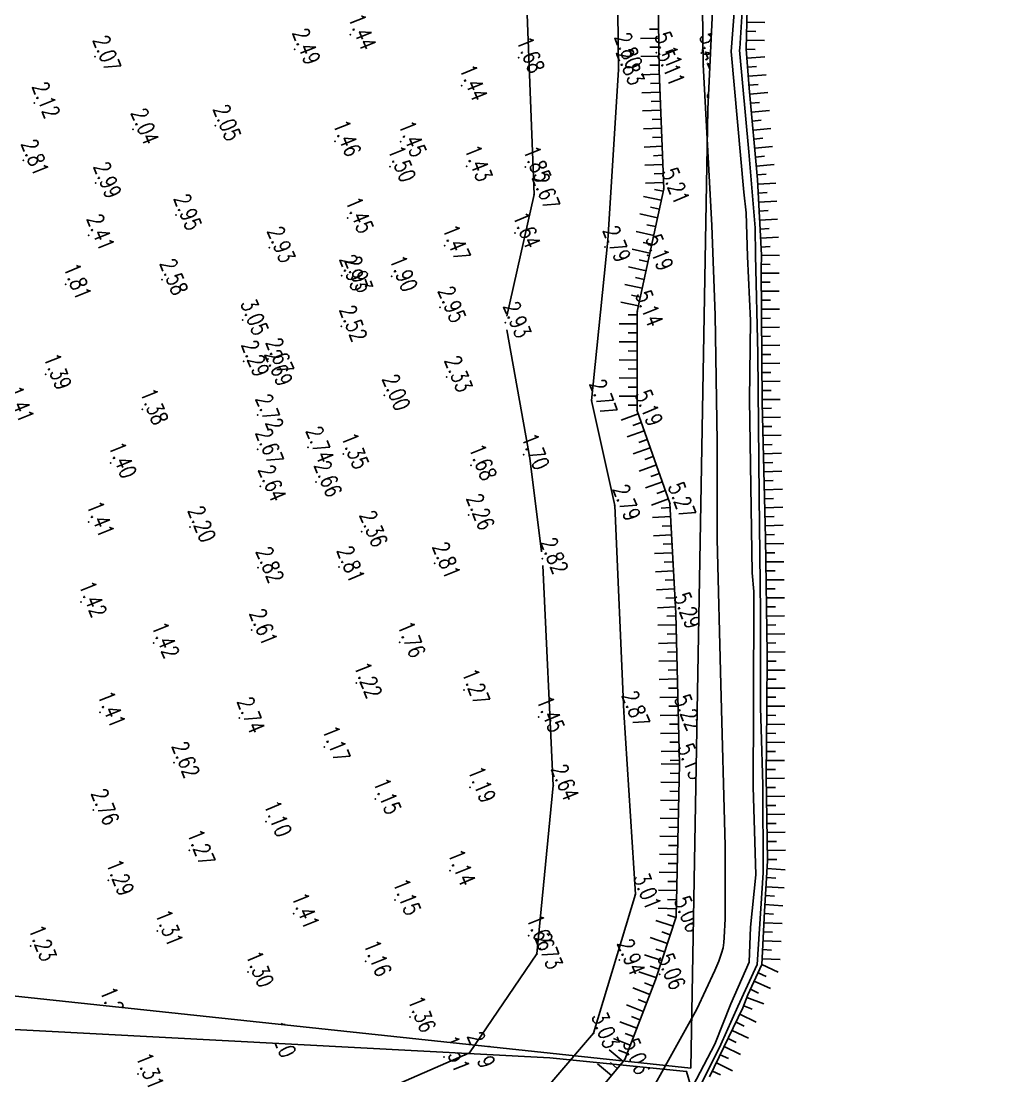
# Model space of a CAD drawing. Header units: millimetres. Extents: x 405522 to 410309, y 2303080 to 2310223.
# Drawn here: x 407373.1 to 407481.1, y 2306518.6 to 2306635.5 of the extents above; entities that cross this region are included whole.
import ezdxf
from ezdxf.enums import TextEntityAlignment as Align
from ezdxf.xclip import XClip

# ---------------------------------------------------------------- set-up
doc = ezdxf.new("R2010")
doc.units = ezdxf.units.MM
doc.header["$LTSCALE"] = 10
doc.header["$MEASUREMENT"] = 0
doc.header["$XCLIPFRAME"] = 0
doc.layers.get('Defpoints').update_dxf_attribs({"linetype": 'CONTINUOUS'})
for name, color, linetype in [('caodo', 7, 'CONTINUOUS'), ('De', 5, 'CONTINUOUS'), ('DIM', 4, 'CONTINUOUS'), ('w', 8, 'CONTINUOUS')]:
    doc.layers.add(name, color=color, linetype=linetype)
doc.styles.add('Dien', font='simplex.shx', dxfattribs={"width": 0.75})
doc.styles.add('txt', font='romans.shx', dxfattribs={"height": 0.2})
doc.dimstyles.new('D6.7', dxfattribs={"dimscale": 6.7, "dimtxt": 1.5, "dimasz": 2, "dimexe": 1.5, "dimexo": 0.5, "dimgap": 1, "dimtad": 1, "dimdec": 0, "dimdsep": 46, "dimtxsty": 'Dien', "dimcen": 1, "dimclrd": 256, "dimclre": 256, "dimclrt": 7, "dimaunit": 1, "dimadec": 3, "dimazin": 0, "dimtfac": 1, "dimtdec": 0, "dimtmove": 1, "dimatfit": 0, "dimfxl": 1, "dimtolj": 1, "dimtzin": 0, "dimlwe": -1, "dimarcsym": 0})

# ---------------------------------------------------------------- blocks, each defined once
blk = doc.blocks.new('*D6')
at = {"layer": 'Defpoints', "color": 0, "linetype": 'Continuous'}
for p in [(408519.48, 2306591.77), (407115.96, 2305987.3), (407150.7, 2305900.97)]:
    blk.add_point(p, dxfattribs=at)
at = {"layer": 'DIM', "linetype": 'Continuous'}
for p, q in [((408520.73, 2306588.66), (408571.73, 2306461.93)), ((407117.22, 2305984.19), (407154.45, 2305891.65))]:
    blk.add_line(p, q, dxfattribs=at)
at = {"layer": 'DIM', "linetype": 'Continuous', "lineweight": -2}
blk.add_line((408555.54, 2306466.25), (407163.13, 2305905.97), dxfattribs=at)
at = {"layer": 'DIM', "linetype": 'Continuous'}
for points in [[(408554.71, 2306468.33), (408556.38, 2306464.18), (408567.98, 2306471.26)], [(407162.3, 2305908.04), (407163.97, 2305903.9), (407150.7, 2305900.97)]]:
    blk.add_solid(points, dxfattribs=at)
at = {"layer": 'DIM', "color": 7, "linetype": 'Continuous', "insert": (407854.96, 2306196.99), "char_height": 10.05, "attachment_point": 5, "rotation": 21.9189, "style": 'Dien'}
blk.add_mtext('\\A1;1528', dxfattribs=at)
blk = doc.blocks.new('20')
at = {"layer": 'caodo', "color": 8, "linetype": 'Continuous'}
for p in [(-197.98, -674.51, -0.88), (-204.18, -676.13, 0.17), (-168.47, -676.62, 0.48), (-164.06, -676.5, 2.79), (-159.09, -676.54, 2.93), (-226.31, -676.92, -0.25), (-179.34, -677.06, -0.64), (-158.87, -677.8, 2.92), (-168.26, -678.4, 0.51), (-163.77, -678.47, 2.79), (-185.64, -680.15, -0.88), (-233.05, -682.08, -0.2), (-222.09, -684.99, -0.28), (-212.98, -684.58, -0.27), (-199.68, -686.31, -0.86), (-192.41, -686.37, -0.87), (-234.27, -688.43, 0.49), (-193.6, -689.14, -0.82), (-185.11, -689.08, -0.89), (-178.6, -689.18, -0.47), (-226.24, -690.94, 0.67), (-163.25, -691.58, 2.89), (-177.62, -692.2, 0.35), (-217.34, -694.5, 0.63), (-198.3, -694.82, -0.87), (-226.99, -696.73, 0.09), (-179.75, -696.48, -0.68), (-187.55, -697.9, -0.85), (-206.97, -698.09, 0.61), (-169.77, -698.02, 0.47), (-165.05, -698.96, 2.87), (-198.96, -701.21, 0.61), (-198.38, -701.39, 0.61), (-193.41, -701.29, -0.42), (-229.57, -702.17, -0.51), (-218.88, -701.67, 0.26), (-188.05, -704.72, 0.63), (-209.94, -706.13, 0.73), (-166.18, -705.17, 2.82), (-198.98, -706.83, 0.2), (-180.81, -706.42, 0.61), (-209.84, -710.71, -0.03), (-207.14, -710.45, 0.35), (-207.27, -711.75, 0.37), (-231.76, -712.16, -0.93), (-187.32, -712.43, 0.01), (-194.22, -714.48, -0.32), (-171.26, -715.03, 0.45), (-221.06, -716.04, -0.94), (-166.21, -716.19, 2.87), (-208.27, -716.67, 0.4), (-208.28, -720.47, 0.35), (-202.69, -720.25, 0.42), (-198.79, -720.96, -0.97), (-178.79, -721.03, -0.62), (-224.56, -721.98, -0.92), (-184.63, -722.22, -0.64), (-207.97, -724.54, 0.32), (-201.79, -724.06, 0.34), (-168.68, -726.69, 0.47), (-162.56, -726.43, 2.95), (-184.89, -727.72, -0.06), (-227.01, -728.52, -0.91), (-215.78, -729.07, -0.12), (-196.74, -729.58, 0.04), (-176.7, -732.58, 0.5), (-208.23, -733.59, 0.5), (-199.26, -733.51, 0.49), (-188.66, -733.08, 0.49), (-227.86, -737.39, -0.9), (-161.92, -738.64, 2.97), (-208.95, -740.47, 0.29), (-219.81, -741.93, -0.9), (-192.54, -741.85, -0.56), (-197.35, -746.36, -1.1), (-185.4, -747.12, -1.05), (-225.77, -749.6, -0.91), (-210.32, -750.25, 0.42), (-177.11, -750.14, -0.87), (-167.67, -749.57, 0.55), (-161.86, -749.95, 2.9), (-200.87, -753.44, -1.15), (-217.56, -755.19, 0.3), (-161.52, -755.37, 2.83), (-184.73, -757.93, -1.13), (-175.5, -757.71, 0.32), (-195.22, -759.23, -1.17), (-226.5, -760.42, 0.44), (-207.35, -761.72, -1.22), (-215.86, -764.91, -1.05), (-186.96, -767.14, -1.18), (-224.84, -768.24, -1.03), (-193.05, -770.4, -1.17), (-166.4, -769.77, 0.69), (-204.28, -771.93, -0.91), (-161.88, -772.29, 2.74), (-219.4, -773.83, -1.01), (-178.22, -774.35, -0.66), (-233.45, -775.51, -1.09), (-196.29, -777.19, -1.16), (-177.32, -776.39, 0.41), (-168.17, -777.05, 0.62), (-209.36, -778.39, -1.02), (-163.71, -778.66, 2.74), (-191.39, -783.38, -0.96), (-171.03, -785.17, 0.71), (-187.61, -787.79, -0.81), (-167.57, -788.07, 2.74), (-221.53, -789.68, -1.01)]:
    blk.add_point(p, dxfattribs=at)
at = {"layer": 'caodo', "color": 8, "linetype": 'Continuous', "style": 'txt', "width": 0.75}
for s, p in [('1.44', (-197.48, -674.51, -0.88)), ('2.49', (-203.68, -676.13, 0.17)), ('2.80', (-167.97, -676.62, 0.48)), ('5.11', (-163.56, -676.5, 2.79)), ('5.25', (-158.59, -676.54, 2.93)), ('2.07', (-225.81, -676.92, -0.25)), ('1.68', (-178.84, -677.06, -0.64)), ('5.24', (-158.37, -677.8, 2.92)), ('2.83', (-167.76, -678.4, 0.51)), ('5.11', (-163.27, -678.47, 2.79)), ('1.44', (-185.14, -680.15, -0.88)), ('2.12', (-232.55, -682.08, -0.2)), ('6.43', (-157.87, -682.74, 4.11)), ('2.05', (-212.48, -684.58, -0.27)), ('2.04', (-221.59, -684.99, -0.28)), ('1.46', (-199.18, -686.31, -0.86)), ('1.45', (-191.91, -686.37, -0.87)), ('2.81', (-233.77, -688.43, 0.49)), ('1.50', (-193.1, -689.14, -0.82)), ('1.43', (-184.61, -689.08, -0.89)), ('1.85', (-178.1, -689.18, -0.47)), ('2.99', (-225.74, -690.94, 0.67)), ('5.21', (-162.75, -691.58, 2.89)), ('2.67', (-177.12, -692.2, 0.35)), ('2.95', (-216.84, -694.5, 0.63)), ('1.45', (-197.8, -694.82, -0.87)), ('1.64', (-179.25, -696.48, -0.68)), ('2.41', (-226.49, -696.73, 0.09)), ('2.93', (-206.47, -698.09, 0.61)), ('1.47', (-187.05, -697.9, -0.85)), ('2.79', (-169.27, -698.02, 0.47)), ('5.19', (-164.55, -698.96, 2.87)), ('2.93', (-198.46, -701.21, 0.61)), ('1.81', (-229.07, -702.17, -0.51)), ('2.58', (-218.38, -701.67, 0.26)), ('2.93', (-197.88, -701.39, 0.61)), ('1.90', (-192.91, -701.29, -0.42)), ('2.95', (-187.55, -704.72, 0.63)), ('5.14', (-165.68, -705.17, 2.82)), ('3.05', (-209.44, -706.13, 0.73)), ('2.52', (-198.48, -706.83, 0.2)), ('2.93', (-180.31, -706.42, 0.61)), ('2.67', (-206.64, -710.45, 0.35)), ('2.29', (-209.34, -710.71, -0.03)), ('2.69', (-206.77, -711.75, 0.37)), ('1.39', (-231.26, -712.16, -0.93)), ('2.33', (-186.82, -712.43, 0.01)), ('2.00', (-193.72, -714.48, -0.32)), ('2.77', (-170.76, -715.03, 0.45)), ('1.41', (-235.4, -715.77, -0.91)), ('1.38', (-220.56, -716.04, -0.94)), ('5.19', (-165.71, -716.19, 2.87)), ('2.72', (-207.77, -716.67, 0.4)), ('2.67', (-207.78, -720.47, 0.35)), ('2.74', (-202.19, -720.25, 0.42)), ('1.35', (-198.29, -720.96, -0.97)), ('1.70', (-178.29, -721.03, -0.62)), ('1.40', (-224.06, -721.98, -0.92)), ('1.68', (-184.13, -722.22, -0.64)), ('2.64', (-207.47, -724.54, 0.32)), ('2.66', (-201.29, -724.06, 0.34)), ('2.79', (-168.18, -726.69, 0.47)), ('5.27', (-162.06, -726.43, 2.95)), ('2.26', (-184.39, -727.72, -0.06)), ('1.41', (-226.51, -728.52, -0.91)), ('2.20', (-215.28, -729.07, -0.12)), ('2.36', (-196.24, -729.58, 0.04)), ('2.82', (-176.2, -732.58, 0.5)), ('2.82', (-207.73, -733.59, 0.5)), ('2.81', (-198.76, -733.51, 0.49)), ('2.81', (-188.16, -733.08, 0.49)), ('1.42', (-227.36, -737.39, -0.9)), ('5.29', (-161.42, -738.64, 2.97)), ('2.61', (-208.45, -740.47, 0.29)), ('1.42', (-219.31, -741.93, -0.9)), ('1.76', (-192.04, -741.85, -0.56)), ('1.22', (-196.85, -746.36, -1.1)), ('1.27', (-184.9, -747.12, -1.05)), ('1.41', (-225.27, -749.6, -0.91)), ('2.74', (-209.82, -750.25, 0.42)), ('1.45', (-176.61, -750.14, -0.87)), ('2.87', (-167.17, -749.57, 0.55)), ('5.22', (-161.36, -749.95, 2.9)), ('1.17', (-200.37, -753.44, -1.15)), ('2.62', (-217.06, -755.19, 0.3)), ('5.15', (-161.02, -755.37, 2.83)), ('1.19', (-184.23, -757.93, -1.13)), ('2.64', (-175, -757.71, 0.32)), ('1.15', (-194.72, -759.23, -1.17)), ('2.76', (-226, -760.42, 0.44)), ('1.10', (-206.85, -761.72, -1.22)), ('1.27', (-215.36, -764.91, -1.05)), ('1.14', (-186.46, -767.14, -1.18)), ('1.29', (-224.34, -768.24, -1.03)), ('3.01', (-165.9, -769.77, 0.69)), ('1.15', (-192.55, -770.4, -1.17)), ('1.41', (-203.78, -771.93, -0.91)), ('5.06', (-161.38, -772.29, 2.74)), ('1.31', (-218.9, -773.83, -1.01)), ('1.66', (-177.72, -774.35, -0.66)), ('1.23', (-232.95, -775.51, -1.09)), ('1.16', (-195.79, -777.19, -1.16)), ('2.73', (-176.82, -776.39, 0.41)), ('2.94', (-167.67, -777.05, 0.62)), ('1.30', (-208.86, -778.39, -1.02)), ('5.06', (-163.21, -778.66, 2.74)), ('1.28', (-225.01, -782.38, -1.04)), ('1.36', (-190.89, -783.38, -0.96)), ('3.03', (-170.53, -785.17, 0.71)), ('1.20', (-206.38, -786.18, -1.12)), ('2.79', (-184.3, -787.34, 0.47)), ('1.51', (-187.11, -787.79, -0.81)), ('5.06', (-167.07, -788.07, 2.74)), ('1.31', (-221.03, -789.68, -1.01)), ('6.45', (-159.61, -790.63, 4.13))]:
    blk.add_text(s, height=1.8, rotation=292, dxfattribs=at).set_placement(p, align=Align.CENTER)

msp = doc.modelspace()

# ---------------------------------------------------------------- linework, layer by layer
at = {"layer": 'De', "color": 8, "linetype": 'Continuous'}
for p, q in [((407453.53, 2306635.38), (407455.53, 2306635.34)), ((407443.74, 2306633.61), (407441.74, 2306633.58)), ((407443.73, 2306634.61), (407442.73, 2306634.6)), ((407453.51, 2306634.38), (407454.51, 2306634.36)), ((407443.76, 2306632.61), (407442.76, 2306632.6)), ((407453.48, 2306633.38), (407455.48, 2306633.34)), ((407443.77, 2306631.61), (407441.77, 2306631.58)), ((407453.46, 2306632.38), (407454.46, 2306632.36)), ((407453.54, 2306631.39), (407455.53, 2306631.54)), ((407443.78, 2306630.61), (407442.78, 2306630.6)), ((407453.61, 2306630.39), (407454.61, 2306630.47)), ((407443.81, 2306629.61), (407441.81, 2306629.53)), ((407453.69, 2306629.39), (407455.68, 2306629.55)), ((407443.85, 2306628.61), (407442.85, 2306628.57)), ((407453.76, 2306628.4), (407454.76, 2306628.47)), ((407443.89, 2306627.61), (407441.89, 2306627.53)), ((407443.93, 2306626.61), (407442.93, 2306626.57)), ((407453.85, 2306627.4), (407455.84, 2306627.58)), ((407443.96, 2306625.61), (407441.97, 2306625.54)), ((407453.94, 2306626.4), (407454.93, 2306626.49)), ((407454.03, 2306625.41), (407456.02, 2306625.59)), ((407444, 2306624.62), (407443.01, 2306624.58)), ((407454.12, 2306624.41), (407455.11, 2306624.5)), ((407444.04, 2306623.62), (407442.05, 2306623.54)), ((407454.21, 2306623.42), (407456.2, 2306623.6)), ((407444.08, 2306622.62), (407443.08, 2306622.58)), ((407454.3, 2306622.42), (407455.29, 2306622.51)), ((407444.12, 2306621.62), (407442.12, 2306621.54)), ((407454.39, 2306621.42), (407456.38, 2306621.6)), ((407444.2, 2306619.62), (407442.2, 2306619.54)), ((407444.16, 2306620.62), (407443.16, 2306620.58)), ((407454.48, 2306620.43), (407455.47, 2306620.52)), ((407454.57, 2306619.43), (407456.56, 2306619.61)), ((407444.24, 2306618.62), (407443.24, 2306618.58)), ((407454.66, 2306618.44), (407455.65, 2306618.53)), ((407444.28, 2306617.62), (407442.28, 2306617.54)), ((407454.73, 2306617.44), (407456.72, 2306617.54)), ((407444.04, 2306615.65), (407442.08, 2306616.07)), ((407444.25, 2306616.63), (407443.27, 2306616.84)), ((407454.78, 2306616.44), (407455.78, 2306616.49)), ((407443.83, 2306614.67), (407442.85, 2306614.88)), ((407454.83, 2306615.44), (407456.83, 2306615.55)), ((407443.62, 2306613.7), (407441.66, 2306614.12)), ((407454.88, 2306614.44), (407455.88, 2306614.5)), ((407443.41, 2306612.72), (407442.43, 2306612.93)), ((407454.94, 2306613.44), (407456.93, 2306613.55)), ((407443.2, 2306611.74), (407441.24, 2306612.16)), ((407454.99, 2306612.45), (407455.99, 2306612.5)), ((407455.04, 2306611.45), (407457.04, 2306611.55)), ((407442.77, 2306609.79), (407440.82, 2306610.21)), ((407442.98, 2306610.76), (407442.01, 2306610.97)), ((407455.09, 2306610.45), (407456.09, 2306610.5)), ((407442.56, 2306608.81), (407441.59, 2306609.02)), ((407455.14, 2306609.55), (407457.14, 2306609.5)), ((407442.35, 2306607.83), (407440.4, 2306608.25)), ((407455.11, 2306608.55), (407456.11, 2306608.52)), ((407442.14, 2306606.85), (407441.16, 2306607.06)), ((407455.1, 2306607.55), (407457.1, 2306607.57)), ((407441.93, 2306605.88), (407439.98, 2306606.3)), ((407455.11, 2306606.55), (407456.11, 2306606.56)), ((407455.12, 2306605.55), (407457.12, 2306605.57)), ((407441.51, 2306603.92), (407439.55, 2306604.34)), ((407441.72, 2306604.9), (407440.74, 2306605.11)), ((407455.13, 2306604.55), (407456.13, 2306604.56)), ((407455.14, 2306603.55), (407457.14, 2306603.57)), ((407441.38, 2306602.93), (407440.38, 2306602.94)), ((407455.14, 2306602.55), (407456.14, 2306602.56)), ((407441.38, 2306601.93), (407439.38, 2306601.94)), ((407441.37, 2306600.93), (407440.37, 2306600.94)), ((407455.15, 2306601.55), (407457.15, 2306601.57)), ((407441.37, 2306599.93), (407439.37, 2306599.94)), ((407455.16, 2306600.55), (407456.16, 2306600.56)), ((407441.37, 2306598.93), (407440.37, 2306598.94)), ((407455.17, 2306599.55), (407457.17, 2306599.57)), ((407455.18, 2306598.55), (407456.18, 2306598.56)), ((407441.37, 2306597.93), (407439.37, 2306597.94)), ((407455.18, 2306597.55), (407457.18, 2306597.57)), ((407441.36, 2306596.93), (407440.36, 2306596.94)), ((407455.19, 2306596.55), (407456.19, 2306596.56)), ((407441.36, 2306595.93), (407439.36, 2306595.94)), ((407455.2, 2306595.55), (407457.2, 2306595.57)), ((407441.35, 2306593.93), (407439.35, 2306593.94)), ((407441.36, 2306594.93), (407440.36, 2306594.94)), ((407455.21, 2306594.55), (407456.21, 2306594.56)), ((407441.35, 2306592.93), (407440.35, 2306592.94)), ((407455.22, 2306593.55), (407457.22, 2306593.57)), ((407441.47, 2306591.96), (407439.59, 2306591.28)), ((407455.24, 2306592.55), (407456.24, 2306592.58)), ((407455.26, 2306591.55), (407457.26, 2306591.6)), ((407441.81, 2306591.01), (407440.87, 2306590.68)), ((407455.29, 2306590.55), (407456.29, 2306590.58)), ((407442.14, 2306590.07), (407440.26, 2306589.4)), ((407455.31, 2306589.55), (407457.31, 2306589.6)), ((407442.82, 2306588.19), (407440.93, 2306587.52)), ((407442.48, 2306589.13), (407441.54, 2306588.79)), ((407455.34, 2306588.55), (407456.34, 2306588.58)), ((407443.15, 2306587.25), (407442.21, 2306586.91)), ((407455.36, 2306587.55), (407457.36, 2306587.6)), ((407443.49, 2306586.3), (407441.6, 2306585.63)), ((407455.39, 2306586.55), (407456.39, 2306586.58)), ((407443.82, 2306585.36), (407442.88, 2306585.03)), ((407455.41, 2306585.55), (407457.41, 2306585.6)), ((407455.44, 2306584.55), (407456.44, 2306584.58)), ((407444.16, 2306584.42), (407442.28, 2306583.75)), ((407444.49, 2306583.48), (407443.55, 2306583.14)), ((407455.46, 2306583.55), (407457.46, 2306583.6)), ((407444.83, 2306582.54), (407442.95, 2306581.86)), ((407455.49, 2306582.55), (407456.49, 2306582.58)), ((407445.03, 2306581.57), (407444.03, 2306581.51)), ((407455.51, 2306581.55), (407457.51, 2306581.61)), ((407445.08, 2306580.57), (407443.08, 2306580.46)), ((407455.54, 2306580.56), (407456.54, 2306580.58)), ((407445.13, 2306579.57), (407444.13, 2306579.52)), ((407455.57, 2306579.56), (407457.56, 2306579.61)), ((407445.18, 2306578.57), (407443.19, 2306578.46)), ((407445.24, 2306577.57), (407444.24, 2306577.52)), ((407455.59, 2306578.56), (407456.59, 2306578.58)), ((407455.61, 2306577.56), (407457.61, 2306577.58)), ((407445.29, 2306576.57), (407443.29, 2306576.47)), ((407455.62, 2306576.56), (407456.62, 2306576.57)), ((407445.34, 2306575.57), (407444.34, 2306575.52)), ((407455.64, 2306575.56), (407457.63, 2306575.58)), ((407445.39, 2306574.58), (407443.4, 2306574.47)), ((407455.65, 2306574.56), (407456.65, 2306574.57)), ((407445.44, 2306573.58), (407444.45, 2306573.52)), ((407455.66, 2306573.56), (407457.66, 2306573.58)), ((407445.5, 2306572.58), (407443.5, 2306572.47)), ((407455.67, 2306572.56), (407456.67, 2306572.57)), ((407445.6, 2306570.58), (407443.6, 2306570.48)), ((407445.55, 2306571.58), (407444.55, 2306571.53)), ((407455.69, 2306571.56), (407457.69, 2306571.58)), ((407455.7, 2306570.56), (407456.7, 2306570.57)), ((407445.65, 2306569.58), (407444.65, 2306569.56)), ((407455.71, 2306569.56), (407457.71, 2306569.58)), ((407445.67, 2306568.58), (407443.67, 2306568.53)), ((407455.73, 2306568.56), (407456.73, 2306568.57)), ((407445.69, 2306567.58), (407444.69, 2306567.56)), ((407455.74, 2306567.56), (407457.74, 2306567.58)), ((407445.72, 2306566.58), (407443.72, 2306566.53)), ((407455.75, 2306566.56), (407456.75, 2306566.57)), ((407445.74, 2306565.58), (407444.74, 2306565.56)), ((407455.77, 2306565.56), (407457.77, 2306565.58)), ((407445.77, 2306564.58), (407443.77, 2306564.54)), ((407445.79, 2306563.58), (407444.79, 2306563.56)), ((407455.76, 2306563.56), (407457.76, 2306563.55)), ((407455.77, 2306564.56), (407456.77, 2306564.55)), ((407445.81, 2306562.58), (407443.81, 2306562.54)), ((407455.76, 2306562.56), (407456.76, 2306562.55)), ((407445.84, 2306561.58), (407444.84, 2306561.56)), ((407455.76, 2306561.56), (407457.76, 2306561.55)), ((407445.86, 2306560.58), (407443.86, 2306560.54)), ((407455.75, 2306560.56), (407456.75, 2306560.55)), ((407445.89, 2306559.58), (407444.89, 2306559.56)), ((407455.75, 2306559.56), (407457.75, 2306559.55)), ((407445.91, 2306558.58), (407443.91, 2306558.54)), ((407445.93, 2306557.59), (407444.93, 2306557.56)), ((407455.74, 2306558.56), (407456.74, 2306558.55)), ((407445.96, 2306556.59), (407443.96, 2306556.54)), ((407455.72, 2306556.56), (407456.72, 2306556.55)), ((407455.73, 2306557.56), (407457.73, 2306557.54)), ((407445.98, 2306555.59), (407444.98, 2306555.56)), ((407455.72, 2306555.56), (407457.72, 2306555.54)), ((407446, 2306554.59), (407444.01, 2306554.54)), ((407455.71, 2306554.56), (407456.71, 2306554.55)), ((407446.04, 2306553.12), (407444.04, 2306553.16)), ((407446.03, 2306553.59), (407445.03, 2306553.56)), ((407455.7, 2306553.56), (407457.7, 2306553.54)), ((407446.02, 2306552.12), (407445.02, 2306552.14)), ((407455.69, 2306552.56), (407456.69, 2306552.55)), ((407446, 2306551.12), (407444, 2306551.16)), ((407455.68, 2306551.56), (407457.68, 2306551.59)), ((407455.7, 2306550.56), (407456.7, 2306550.57)), ((407445.98, 2306550.12), (407444.98, 2306550.14)), ((407455.72, 2306549.56), (407457.72, 2306549.59)), ((407445.95, 2306549.12), (407443.96, 2306549.16)), ((407455.73, 2306548.56), (407456.73, 2306548.57)), ((407445.91, 2306547.12), (407443.91, 2306547.16)), ((407445.93, 2306548.12), (407444.93, 2306548.14)), ((407455.75, 2306547.56), (407457.75, 2306547.59)), ((407445.89, 2306546.12), (407444.89, 2306546.14)), ((407455.77, 2306546.56), (407456.77, 2306546.57)), ((407445.87, 2306545.12), (407443.87, 2306545.16)), ((407455.78, 2306545.56), (407457.78, 2306545.59)), ((407445.85, 2306544.12), (407444.85, 2306544.14)), ((407455.8, 2306544.56), (407456.8, 2306544.57)), ((407455.82, 2306543.56), (407457.82, 2306543.59)), ((407445.83, 2306543.12), (407443.83, 2306543.16)), ((407455.83, 2306542.56), (407456.83, 2306542.58)), ((407445.81, 2306542.12), (407444.81, 2306542.14)), ((407455.78, 2306541.56), (407457.78, 2306541.43)), ((407445.78, 2306541.12), (407443.79, 2306541.17)), ((407445.76, 2306540.12), (407444.76, 2306540.14)), ((407455.72, 2306540.56), (407456.72, 2306540.5)), ((407445.74, 2306539.12), (407443.74, 2306539.17)), ((407455.65, 2306539.56), (407457.65, 2306539.44)), ((407445.72, 2306538.12), (407444.72, 2306538.14)), ((407455.59, 2306538.57), (407456.59, 2306538.5)), ((407445.7, 2306537.12), (407443.7, 2306537.17)), ((407455.47, 2306536.57), (407456.47, 2306536.52)), ((407455.53, 2306537.57), (407457.52, 2306537.44)), ((407445.34, 2306535.18), (407443.44, 2306535.81)), ((407445.66, 2306536.13), (407444.71, 2306536.44)), ((407455.42, 2306535.57), (407457.42, 2306535.47)), ((407445.03, 2306534.23), (407444.08, 2306534.54)), ((407455.37, 2306534.57), (407456.37, 2306534.52)), ((407444.71, 2306533.28), (407442.81, 2306533.91)), ((407455.32, 2306533.57), (407457.31, 2306533.47)), ((407444.08, 2306531.38), (407442.18, 2306532.01)), ((407444.4, 2306532.33), (407443.45, 2306532.65)), ((407455.27, 2306532.58), (407456.26, 2306532.52)), ((407443.77, 2306530.43), (407442.82, 2306530.75)), ((407455.18, 2306530.92), (407457, 2306530.08)), ((407455.22, 2306531.58), (407457.21, 2306531.48)), ((407443.45, 2306529.48), (407441.56, 2306530.11)), ((407454.76, 2306530.01), (407455.67, 2306529.59)), ((407443.11, 2306528.55), (407442.17, 2306528.9)), ((407454.34, 2306529.1), (407456.16, 2306528.26)), ((407442.75, 2306527.61), (407440.88, 2306528.33)), ((407453.53, 2306527.28), (407455.4, 2306526.57)), ((407453.92, 2306528.19), (407454.83, 2306527.77)), ((407442.03, 2306525.74), (407440.17, 2306526.46)), ((407442.39, 2306526.68), (407441.46, 2306527.04)), ((407453.17, 2306526.34), (407454.11, 2306525.99)), ((407441.67, 2306524.81), (407440.74, 2306525.17)), ((407452.76, 2306525.43), (407454.56, 2306524.56)), ((407441.32, 2306523.88), (407439.45, 2306524.59)), ((407452.32, 2306524.53), (407453.22, 2306524.1)), ((407440.6, 2306522.01), (407438.73, 2306522.73)), ((407440.96, 2306522.94), (407440.02, 2306523.3)), ((407451.45, 2306522.73), (407452.35, 2306522.3)), ((407451.89, 2306523.63), (407453.69, 2306522.76)), ((407439.8, 2306520.19), (407438.26, 2306521.47)), ((407440.24, 2306521.08), (407439.31, 2306521.43)), ((407451.01, 2306521.83), (407452.81, 2306520.96)), ((407450.58, 2306520.93), (407451.48, 2306520.5)), ((407438.52, 2306518.65), (407436.98, 2306519.93)), ((407439.16, 2306519.42), (407438.39, 2306520.06)), ((407449.71, 2306519.13), (407450.61, 2306518.7)), ((407450.14, 2306520.03), (407451.94, 2306519.16))]:
    msp.add_line(p, q, dxfattribs=at)
at = {"layer": 'De', "linetype": 'Continuous', "flags": 128}
for points in [[(407426.91, 2306602.8), (407429.94, 2306616.29), (407429.14, 2306637.2), (407429.17, 2306658.61), (407430.47, 2306682.16), (407432.24, 2306707.88), (407432.45, 2306728.04), (407432.4, 2306740.18)], [(407452.5, 2306641.34), (407451.8, 2306632.12), (407453.18, 2306616.55), (407453.45, 2306614.24), (407453.58, 2306609.39), (407453.92, 2306602.32), (407453.8, 2306593.57), (407454.13, 2306574.33), (407454.29, 2306572.27), (407454.26, 2306559.37), (407454.24, 2306550.64), (407454.52, 2306540.87), (407453.94, 2306535.08), (407453.77, 2306531.21), (407451.75, 2306526.57), (407449.97, 2306522.11), (407445.46, 2306513.51)], [(407453.17, 2306639.59), (407452.74, 2306632.46), (407452.7, 2306632.29), (407453.74, 2306620.99), (407454.46, 2306612.6), (407454.47, 2306609.57), (407454.75, 2306598.6), (407454.89, 2306582.83), (407455.04, 2306569.95), (407455.04, 2306559.39), (407455.11, 2306557.06), (407455.3, 2306550.85), (407455.35, 2306541.1), (407454.68, 2306530.95), (407452.52, 2306526.28), (407450.62, 2306522.07), (407446.11, 2306512.89)], [(407453.57, 2306636.88), (407453.46, 2306632.37), (407453.79, 2306628.06), (407454.7, 2306617.94), (407455.14, 2306609.55), (407455.1, 2306608.02), (407455.22, 2306593.17), (407455.6, 2306578.19), (407455.77, 2306565.41), (407455.75, 2306559.28), (407455.68, 2306551.81), (407455.83, 2306542.43), (407455.48, 2306536.8), (407455.18, 2306530.92), (407453.64, 2306527.58), (407453.09, 2306526.12), (407449.39, 2306518.48)], [(407430.77, 2306576.66), (407429.48, 2306587.06), (407426.9, 2306601.27)], [(407370.92, 2306501.06), (407382.74, 2306505.56), (407406.12, 2306513.86), (407422.76, 2306521.15), (407430.24, 2306532.1), (407432.06, 2306550.78), (407430.9, 2306575.16)]]:
    msp.add_lwpolyline(points, dxfattribs=at)
at = {"layer": 'De'}
for points in [[(407147.53, 2306380.28), (407180.14, 2306395.14), (407210.94, 2306409.23), (407246.11, 2306428.49), (407266.79, 2306440.98), (407304.38, 2306462.34), (407326.38, 2306473.27), (407356.55, 2306485.69), (407380.52, 2306494.32), (407398.74, 2306500.64), (407423.95, 2306509.95), (407428.84, 2306514.33), (407436.53, 2306523.32), (407441.16, 2306538.72), (407439.89, 2306558.92), (407438.88, 2306581.8), (407436.3, 2306593.46), (407438.12, 2306611.22), (407439.3, 2306630.09), (407439.09, 2306646.23)], [(407443.61, 2306643.61), (407443.79, 2306630.02), (407444.31, 2306616.91), (407441.38, 2306603.32), (407441.35, 2306592.3), (407445, 2306582.06), (407445.64, 2306569.85), (407446.04, 2306553.12), (407445.68, 2306536.2), (407443.38, 2306529.25), (407439.99, 2306520.42), (407429.09, 2306507.29), (407411.46, 2306500.42), (407394.44, 2306494.29), (407375.88, 2306487.55), (407357.6, 2306481.09), (407341.4, 2306475.07), (407325.1, 2306467.82), (407308.6, 2306459.47), (407285.71, 2306447.01), (407250.18, 2306425.44), (407222.04, 2306409.04), (407175.66, 2306388.14)], [(407448.54, 2306643.48), (407448.69, 2306630.69), (407449.63, 2306612.84), (407450.01, 2306602.89), (407450.23, 2306588.89), (407450.23, 2306578.07), (407450.62, 2306561.96), (407451.11, 2306544.09), (407451.11, 2306536.68), (407451.11, 2306536)], [(407451.11, 2306536), (407451.01, 2306533.92), (407450.98, 2306533.39), (407450.89, 2306532.78), (407450.7, 2306532.18), (407450.42, 2306531.3), (407449.97, 2306530.27)], [(407449.97, 2306530.27), (407447.96, 2306525.99), (407439.5, 2306510.76)]]:
    msp.add_lwpolyline(points, dxfattribs=at)
at = {"layer": 'w', "linetype": 'Continuous', "flags": 128}
for points in [[(407562.69, 2307896.79), (406849.73, 2307361.44), (406257.95, 2306646.58), (407447.32, 2306519.43), (407449.19, 2306625.75), (407455.01, 2306743.35), (407453.1, 2306792.72), (407442.99, 2306828.78), (407437.71, 2306851.02), (407440.73, 2306866.47), (407480.78, 2306919.05), (407501.51, 2306946.64)], [(407533.91, 2306221.91), (407446.84, 2306519.09), (407431.69, 2306520.59), (406364.94, 2306576.99), (406558.92, 2306033.17), (407026.26, 2305414.83)]]:
    msp.add_lwpolyline(points, dxfattribs=at)

# ---------------------------------------------------------------- block references
at = {"layer": 'caodo', "linetype": 'Continuous'}
ref = msp.add_blockref('20', (407607.56, 2307308.49, 2.32), dxfattribs=at)
XClip(ref).set_block_clipping_path([(-1349.6056714252, -661.9058657554), (-160.2432635269, -789.0626177704), (-158.37, -682.7400000002), (-152.5537012776, -565.1435954412), (-154.4567852021, -515.7710593813), (-164.5656294519, -479.7079773764), (-169.8483049072, -457.4688106682), (-166.8279659872, -442.0162156662), (-126.7827336918, -389.4443280851), (-106.0518872158, -361.8542004311), (-63.7794437606, -462.4105278351), (-33.4664476524, -538.7088304474), (-26.8309580461, -536.6440252331), (-14.1947287806, -530.290072049), (2.8735610212, -522.7809317391), (21.7790860042, -516.4300709004), (33.4963699727, -516.3916891841), (41.8323397201, -526.5245847343), (49.3870018656, -538.8965703272), (57.5814736318, -547.8425059784), (240.790552864, -478.5933098081), (312.7168333768, -453.5233669193), (469.9752955258, -835.1642690971), (381.01757411, -875.9365015272), (340.0535600581, -891.0018749475), (281.9833174138, -920.0360526661), (270.299792853, -925.8934261841), (259.6497187838, -926.485182072), (238.1363249943, -935.8876169724), (231.3903178959, -941.3565830942), (234.2801903864, -952.6351198461), (233.349513785, -963.7375780144), (228.571532146, -974.9643217223), (217.3702047821, -983.9257580563), (203.9138266848, -988.0474594873), (188.6712767056, -983.9718116582), (177.3884057824, -980.8930276111), (171.5204358988, -984.3872820092), (-73.6457281185, -1086.5773775354), (-160.7232604475, -789.403599048), (-175.8663177838, -787.8968891632), (-1242.6150691518, -731.5018647434), (-1048.644501777, -1275.3187000523), (-581.3011768161, -1893.663355621), (45.2581508098, -1711.1176481554), (672.5305126871, -1468.6534206932), (1174.4624007965, -665.2848953921), (720.1397881705, 463.7992460099), (-44.8650585066, 588.3045099438), (-757.8349164568, 52.9536143756)])

# ---------------------------------------------------------------- dimensions: what is measured, and where the dimension line sits
at = {"layer": 'DIM', "linetype": 'Continuous'}
dim = msp.add_linear_dim(base=(407150.7, 2305900.97), p1=(408519.48, 2306591.77), p2=(407115.96, 2305987.3), angle=21.9189, dimstyle='D6.7', dxfattribs=at)
dim.commit()
dim.dimension.update_dxf_attribs({"geometry": '*D6', "text_midpoint": (407854.96, 2306196.99)})

doc.saveas('drawing.dxf')
